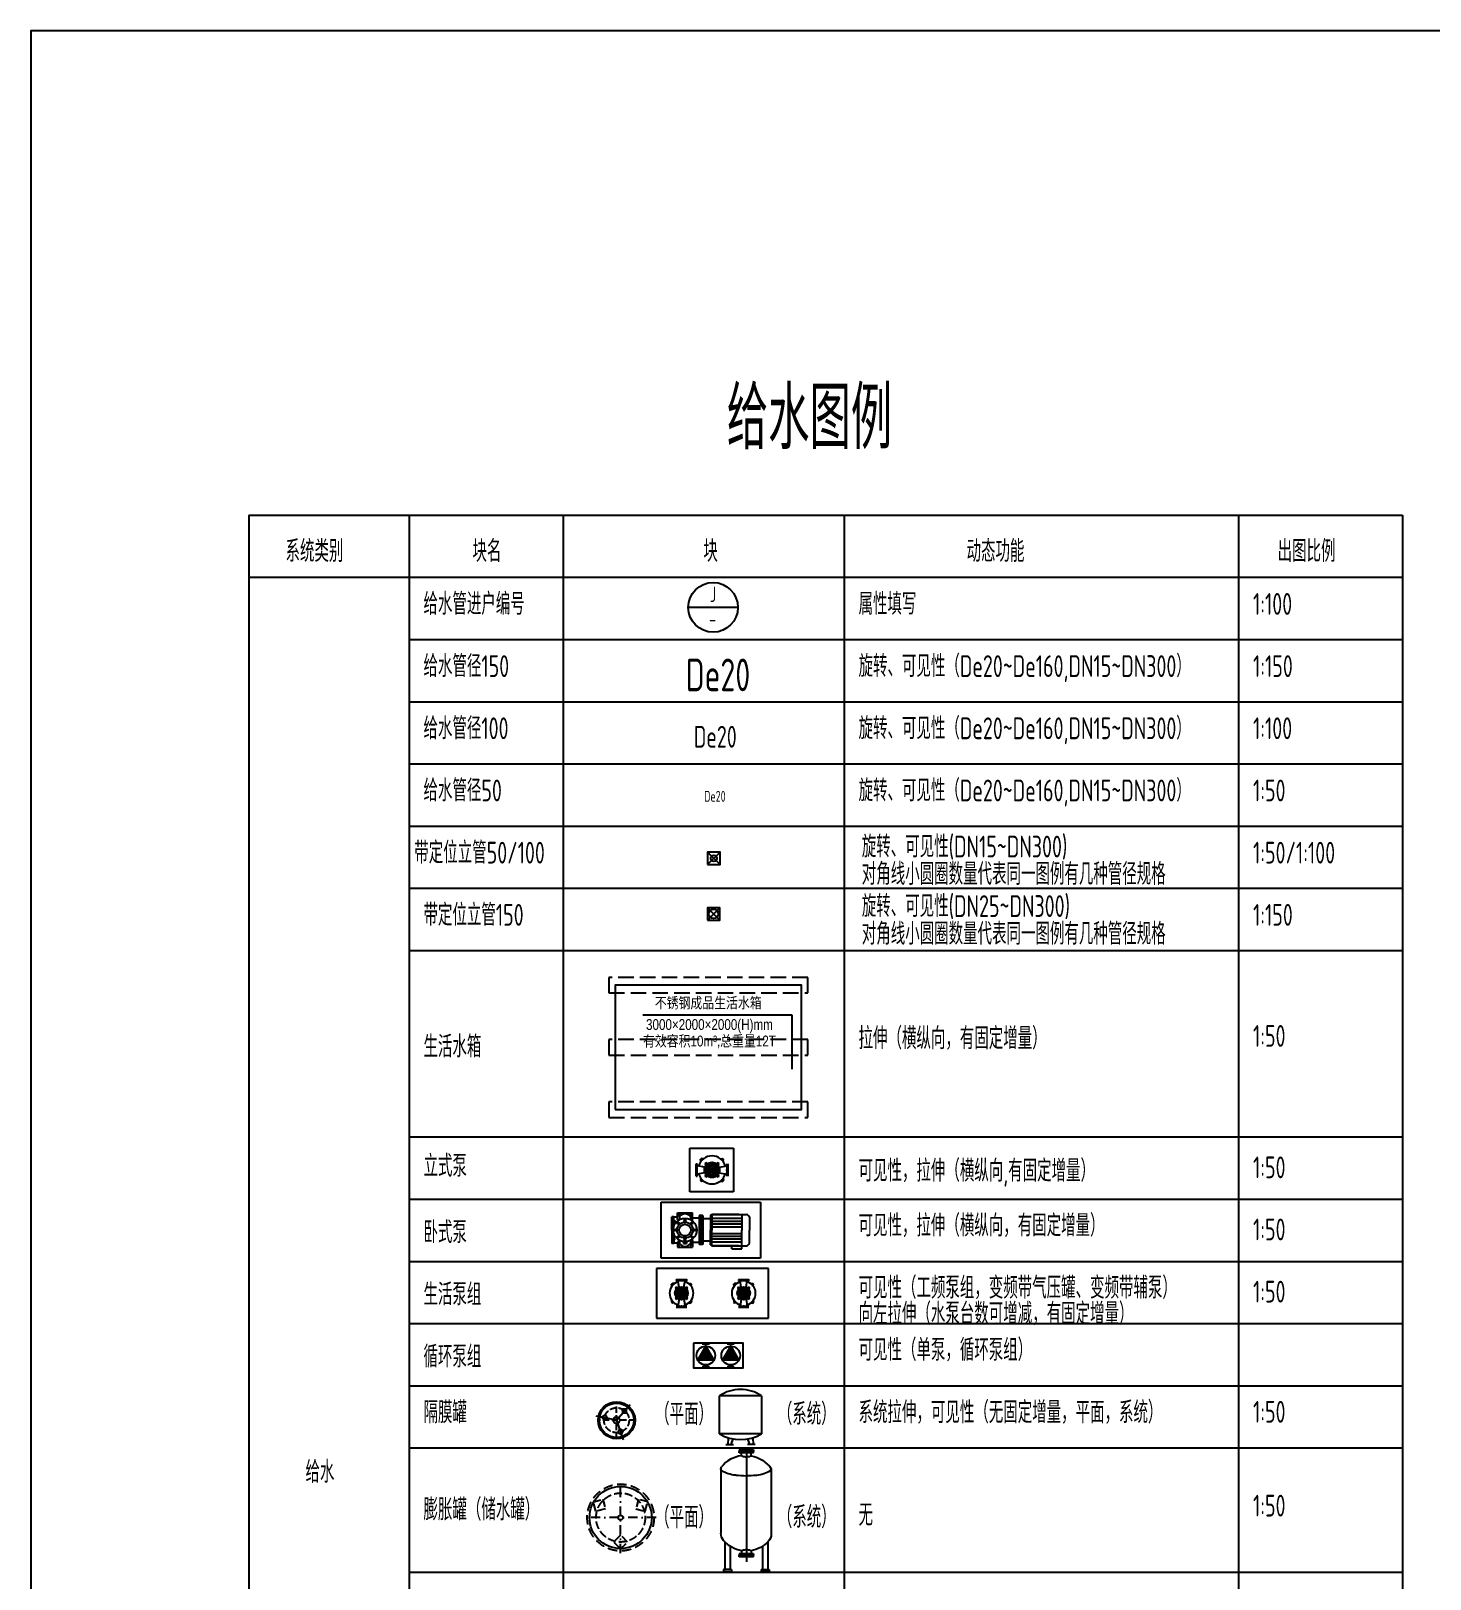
# Model space of a CAD drawing. Extents: x -84241 to 2571207, y -257003 to 1687411.
# Drawn here: x 25843 to 48348, y 1 to 24895 of the extents above; entities that cross this region are included whole.
import ezdxf
from ezdxf.enums import TextEntityAlignment as Align

# ---------------------------------------------------------------- set-up
doc = ezdxf.new("R2010")
doc.units = 0
doc.header["$LTSCALE"] = 1000
for name, pattern in [('CENTER2', [1.125, 0.75, -0.125, 0.125, -0.125]), ('DASH', [0.35, 0.25, -0.1]), ('DASHDOT', [1, 0.5, -0.25, 0, -0.25]), ('DASHED', [0.75, 0.5, -0.25])]:
    doc.linetypes.add(name, pattern=pattern)
doc.layers.get('0').update_dxf_attribs({"linetype": 'CONTINUOUS'})
doc.layers.get('Defpoints').update_dxf_attribs({"linetype": 'CONTINUOUS'})
doc.layers.add('20200618更新内容', color=1, linetype='CONTINUOUS', plot=False)
for name, color, linetype in [('W-EQPM', 40, 'CONTINUOUS'), ('W-NOTE', 40, 'CONTINUOUS'), ('W-NOTE-NAME', 40, 'CONTINUOUS'), ('W-WSUP-DIMS', 41, 'CONTINUOUS'), ('W-WSUP-EQPM', 40, 'CONTINUOUS'), ('W-WSUP-HOTI-PIPE', 2, 'CONTINUOUS'), ('W-WSUP-NOTE', 40, 'CONTINUOUS')]:
    doc.layers.add(name, color=color, linetype=linetype)
doc.styles.add('TH-STYLE1', font='', dxfattribs={"width": 0.8})
doc.styles.add('TH-STYLE3', font='tssdeng.shx', dxfattribs={"width": 0.7, "bigfont": 'tssdchn.shx'})
doc.styles.get('TH-STYLE1').set_extended_font_data('华文仿宋')
pattern_1 = [(90, (-657962.705, -679258.226), (-33.75, -4e-11), []), (180, (-657962.705, -679258.226), (4e-11, -33.75), [])]

# ---------------------------------------------------------------- blocks, each defined once
blk = doc.blocks.new('*U228')
at = {"layer": 'W-WSUP-DIMS', "style": 'TH-STYLE3', "width": 0.7}
blk.add_text('De20', height=350, dxfattribs=at).set_placement((41, 23))
blk = doc.blocks.new('*U230')
at = {"layer": 'W-WSUP-DIMS', "style": 'TH-STYLE3', "width": 0.7}
blk.add_text('De20', height=175, dxfattribs=at).set_placement((41, 23))
blk = doc.blocks.new('*U301')
for p, q in [((-340, 61), (-340, 672)), ((340, 672), (-340, 672)), ((340, 672), (340, 61)), ((340, 61), (-340, 61)), ((-236, -111), (-113, -111)), ((-196, -1), (-205, -111)), ((-148, -111), (-116, -19)), ((236, -111), (113, -111)), ((148, -111), (116, -19)), ((196, -1), (205, -111))]:
    blk.add_line(p, q)
for centre, radius, start, end in [((0, 160), 615, 56.4318, 123.5682), ((0, 657), 686, 240.3029, 299.6971)]:
    blk.add_arc(centre, radius, start, end)
blk = doc.blocks.new('*U321')
at = {"linetype": 'Continuous'}
h = blk.add_hatch(dxfattribs=at)
h.set_pattern_fill('NET', color=8, scale=270, angle=-270, style=0)
h.set_pattern_definition(pattern_1)
edge = h.paths.add_edge_path()
edge.add_arc((305, 50), 122, 0, 360)
for p, q in [((-50, 400), (650, 400)), ((-50, -300), (-50, 400)), ((650, 400), (650, -300)), ((650, -300), (-50, -300))]:
    blk.add_line(p, q)
at = {"color": 7, "linetype": 'Continuous'}
for p, q in [((50, 148), (66, 148)), ((50, -48), (50, 148)), ((50, -48), (50, 148)), ((66, -48), (66, 148)), ((66, -48), (66, 148)), ((192, 95), (66, 117)), ((192, 5), (66, -17)), ((134, 235), (120, 221)), ((134, 235), (120, 221)), ((125, 185), (120, 221)), ((125, 185), (120, 221)), ((133, 226), (129, 222)), ((133, 226), (129, 222)), ((129, 222), (130, 216)), ((129, 222), (130, 216)), ((130, 216), (136, 215)), ((130, 216), (136, 215)), ((138, 224), (133, 226)), ((138, 224), (133, 226)), ((170, 230), (134, 235)), ((170, 230), (134, 235)), ((136, 215), (140, 219)), ((136, 215), (140, 219)), ((140, 219), (138, 224)), ((140, 219), (138, 224)), ((208, 162), (193, 147)), ((208, 162), (193, 147)), ((193, 147), (206, 121)), ((193, 147), (206, 121)), ((206, 152), (202, 148)), ((206, 152), (202, 148)), ((202, 148), (204, 143)), ((202, 148), (204, 143)), ((204, 143), (209, 141)), ((204, 143), (209, 141)), ((212, 151), (206, 152)), ((212, 151), (206, 152)), ((234, 149), (208, 162)), ((234, 149), (208, 162)), ((209, 141), (213, 145)), ((209, 141), (213, 145)), ((213, 145), (212, 151)), ((213, 145), (212, 151)), ((402, 162), (375, 149)), ((402, 162), (375, 149)), ((398, 151), (396, 146)), ((398, 151), (396, 146)), ((396, 146), (400, 141)), ((396, 146), (400, 141)), ((403, 153), (398, 151)), ((403, 153), (398, 151)), ((400, 141), (406, 143)), ((400, 141), (406, 143)), ((416, 147), (402, 162)), ((416, 147), (402, 162)), ((407, 148), (403, 153)), ((407, 148), (403, 153)), ((404, 121), (416, 147)), ((404, 121), (416, 147)), ((406, 143), (407, 148)), ((406, 143), (407, 148)), ((418, 95), (549, 117)), ((418, 5), (549, -17)), ((440, 230), (475, 235)), ((440, 230), (475, 235)), ((471, 225), (470, 219)), ((471, 225), (470, 219)), ((470, 219), (474, 215)), ((470, 219), (474, 215)), ((477, 226), (471, 225)), ((477, 226), (471, 225)), ((474, 215), (479, 217)), ((474, 215), (479, 217)), ((490, 221), (475, 235)), ((490, 221), (475, 235)), ((481, 222), (477, 226)), ((481, 222), (477, 226)), ((479, 217), (481, 222)), ((479, 217), (481, 222)), ((485, 185), (490, 221)), ((485, 185), (490, 221)), ((541, 133), (541, 117)), ((541, 133), (549, 133)), ((541, 133), (549, 133)), ((541, 133), (541, 117)), ((541, 128), (549, 128)), ((541, 128), (549, 128)), ((541, 122), (549, 122)), ((541, 122), (549, 122)), ((541, 117), (549, 117)), ((541, 117), (549, 117)), ((541, 105), (549, 105)), ((541, 105), (541, 90)), ((541, 105), (541, 90)), ((541, 105), (549, 105)), ((541, 101), (549, 101)), ((541, 101), (549, 101)), ((541, 94), (549, 94)), ((541, 94), (549, 94)), ((541, 90), (549, 90)), ((541, 90), (549, 90)), ((541, 58), (549, 58)), ((541, 42), (541, 58)), ((541, 42), (541, 58)), ((541, 58), (549, 58)), ((541, 53), (549, 53)), ((541, 53), (549, 53)), ((541, 47), (549, 47)), ((541, 47), (549, 47)), ((541, 42), (549, 42)), ((541, 42), (549, 42)), ((541, -5), (541, 10)), ((541, 10), (549, 10)), ((541, 10), (549, 10)), ((541, -5), (541, 10)), ((541, 6), (549, 6)), ((541, 6), (549, 6)), ((549, -48), (549, 148)), ((549, -48), (549, 148)), ((565, -48), (565, 148)), ((565, -48), (565, 148)), ((50, -48), (66, -48)), ((125, -85), (120, -121)), ((125, -85), (120, -121)), ((120, -121), (134, -135)), ((120, -121), (134, -135)), ((130, -117), (129, -122)), ((130, -117), (129, -122)), ((129, -122), (133, -126)), ((129, -122), (133, -126)), ((136, -115), (130, -117)), ((136, -115), (130, -117)), ((133, -126), (138, -125)), ((133, -126), (138, -125)), ((170, -130), (134, -135)), ((170, -130), (134, -135)), ((140, -119), (136, -115)), ((140, -119), (136, -115)), ((138, -125), (140, -119)), ((138, -125), (140, -119)), ((206, -21), (193, -47)), ((206, -21), (193, -47)), ((193, -47), (208, -62)), ((193, -47), (208, -62)), ((204, -43), (202, -48)), ((204, -43), (202, -48)), ((202, -48), (206, -53)), ((202, -48), (206, -53)), ((209, -41), (204, -43)), ((209, -41), (204, -43)), ((206, -53), (212, -51)), ((206, -53), (212, -51)), ((208, -62), (234, -49)), ((208, -62), (234, -49)), ((213, -46), (209, -41)), ((213, -46), (209, -41)), ((212, -51), (213, -46)), ((212, -51), (213, -46)), ((375, -49), (402, -62)), ((375, -49), (402, -62)), ((400, -41), (396, -45)), ((400, -41), (396, -45)), ((396, -45), (398, -51)), ((396, -45), (398, -51)), ((398, -51), (403, -52)), ((398, -51), (403, -52)), ((406, -43), (400, -41)), ((406, -43), (400, -41)), ((402, -62), (416, -47)), ((402, -62), (416, -47)), ((403, -52), (407, -48)), ((403, -52), (407, -48)), ((416, -47), (404, -21)), ((416, -47), (404, -21)), ((407, -48), (406, -43)), ((407, -48), (406, -43)), ((440, -130), (475, -135)), ((440, -130), (475, -135)), ((474, -115), (470, -119)), ((474, -115), (470, -119)), ((470, -119), (471, -124)), ((470, -119), (471, -124)), ((471, -124), (477, -126)), ((471, -124), (477, -126)), ((479, -116), (474, -115)), ((479, -116), (474, -115)), ((475, -135), (490, -121)), ((475, -135), (490, -121)), ((477, -126), (481, -122)), ((477, -126), (481, -122)), ((481, -122), (479, -116)), ((481, -122), (479, -116)), ((485, -85), (490, -121)), ((485, -85), (490, -121)), ((541, -1), (549, -1)), ((541, -1), (549, -1)), ((541, -5), (549, -5)), ((541, -5), (549, -5)), ((541, -17), (549, -17)), ((541, -33), (541, -17)), ((541, -33), (541, -17)), ((541, -17), (549, -17)), ((541, -22), (549, -22)), ((541, -22), (549, -22)), ((541, -28), (549, -28)), ((541, -28), (549, -28)), ((541, -33), (549, -33)), ((541, -33), (549, -33))]:
    blk.add_line(p, q, dxfattribs=at)
for centre, radius in [((134, 220), 4.96), ((134, 220), 4.96), ((134, 220), 3.24), ((134, 220), 3.24), ((305, 50), 122), ((305, 50), 122), ((208, 147), 4.96), ((208, 147), 4.96), ((208, 147), 3.24), ((208, 147), 3.24), ((402, 147), 4.96), ((402, 147), 4.96), ((402, 147), 3.24), ((402, 147), 3.24), ((475, 221), 4.96), ((475, 221), 4.96), ((475, 221), 3.24), ((475, 221), 3.24), ((134, -121), 4.96), ((134, -121), 4.96), ((134, -121), 3.24), ((134, -121), 3.24), ((208, -47), 4.96), ((208, -47), 4.96), ((208, -47), 3.24), ((208, -47), 3.24), ((402, -47), 4.96), ((402, -47), 4.96), ((402, -47), 3.24), ((402, -47), 3.24), ((475, -120), 4.96), ((475, -120), 4.96), ((475, -120), 3.24), ((475, -120), 3.24)]:
    blk.add_circle(centre, radius, dxfattribs=at)
for start, end in [(16.0561, 163.7571), (16.0561, 163.7571), (196.2466, 343.9439), (196.2466, 343.9439)]:
    blk.add_arc((305, 50), 225, start, end, dxfattribs=at)
blk = doc.blocks.new('给水进户管编号')
at = {"layer": 'W-WSUP-EQPM'}
blk.add_circle((0, 400), 400, dxfattribs=at)
at = {"layer": 'W-WSUP-NOTE'}
blk.add_line((400, 400), (-400, 400), dxfattribs=at)
at = {"layer": 'W-WSUP-NOTE', "style": 'TH-STYLE3', "width": 0.7}
blk.add_text('J', height=250, dxfattribs=at).set_placement((0, 609), align=Align.MIDDLE)
at = {"layer": 'W-WSUP-NOTE', "style": 'TH-STYLE3', "width": 0.7, "flags": 8}
blk.add_attdef('-', text='', height=250, dxfattribs=at).set_placement((-8, 88), align=Align.CENTER)
blk = doc.blocks.new('1')
for p, q in [((-109026, -92421), (-109026, -92311)), ((-109026, -92311), (-108783, -92311)), ((-108912, -92311), (-108912, -92326)), ((-108897, -92326), (-108897, -92311)), ((-108783, -92421), (-108783, -92311)), ((-108676, -92354), (-108676, -92819)), ((-108648, -92354), (-108676, -92354)), ((-108648, -92354), (-108648, -92819)), ((-108620, -92354), (-108648, -92354)), ((-108620, -92354), (-108620, -92819)), ((-108494, -92346), (-108474, -92334)), ((-108494, -92346), (-108494, -92586)), ((-108474, -92334), (-107914, -92334)), ((-108041, -92334), (-108474, -92334)), ((-108474, -92334), (-108474, -92586)), ((-107991, -92334), (-107991, -92586)), ((-109083, -92373), (-109115, -92373)), ((-109115, -92586), (-109115, -92373)), ((-109115, -92586), (-109115, -92800)), ((-109083, -92529), (-109083, -92373)), ((-109083, -92376), (-109026, -92376)), ((-109083, -92427), (-109073, -92427)), ((-109083, -92437), (-109067, -92437)), ((-109083, -92446), (-109067, -92446)), ((-109083, -92457), (-109073, -92457)), ((-109073, -92427), (-109073, -92457)), ((-109067, -92437), (-109067, -92446)), ((-109026, -92421), (-108992, -92421)), ((-108992, -92376), (-108992, -92421)), ((-108821, -92370), (-108786, -92370)), ((-108817, -92376), (-108817, -92421)), ((-108807, -92370), (-108807, -92426)), ((-108786, -92441), (-108786, -92370)), ((-108786, -92421), (-108783, -92421)), ((-108783, -92390), (-108676, -92390)), ((-108494, -92406), (-108620, -92406)), ((-108494, -92826), (-108494, -92586)), ((-108474, -92394), (-107991, -92394)), ((-108474, -92444), (-107991, -92444)), ((-108474, -92486), (-107991, -92486)), ((-108474, -92534), (-107991, -92534)), ((-108474, -92838), (-108474, -92586)), ((-107991, -92889), (-107991, -92586)), ((-107868, -92376), (-107868, -92586)), ((-107868, -92796), (-107868, -92586)), ((-109083, -92800), (-109115, -92800)), ((-109083, -92644), (-109083, -92800)), ((-109083, -92716), (-109073, -92716)), ((-109083, -92727), (-109067, -92727)), ((-109083, -92736), (-109067, -92736)), ((-109083, -92746), (-109073, -92746)), ((-109026, -92796), (-109083, -92796)), ((-109073, -92746), (-109073, -92716)), ((-109067, -92736), (-109067, -92727)), ((-108992, -92774), (-109026, -92774)), ((-109026, -92774), (-109026, -92862)), ((-108992, -92752), (-108992, -92796)), ((-108927, -92773), (-108927, -92804)), ((-108927, -92804), (-108882, -92804)), ((-108913, -92778), (-108918, -92788)), ((-108918, -92788), (-108913, -92799)), ((-108913, -92778), (-108897, -92778)), ((-108913, -92799), (-108897, -92799)), ((-108912, -92852), (-108912, -92852)), ((-108912, -92862), (-108912, -92852)), ((-108905, -92775), (-108905, -92801)), ((-108897, -92778), (-108892, -92788)), ((-108892, -92788), (-108897, -92799)), ((-108897, -92852), (-108897, -92862)), ((-108882, -92773), (-108882, -92804)), ((-108820, -92802), (-108786, -92802)), ((-108817, -92752), (-108817, -92796)), ((-108807, -92747), (-108807, -92802)), ((-108786, -92802), (-108786, -92732)), ((-108786, -92752), (-108783, -92752)), ((-108786, -92752), (-108783, -92752)), ((-108783, -92752), (-108783, -92862)), ((-108783, -92783), (-108676, -92783)), ((-108648, -92819), (-108676, -92819)), ((-108620, -92819), (-108648, -92819)), ((-108494, -92766), (-108620, -92766)), ((-108494, -92826), (-108474, -92838)), ((-108474, -92639), (-107991, -92639)), ((-108474, -92686), (-107991, -92686)), ((-108474, -92729), (-107991, -92729)), ((-108474, -92778), (-107991, -92778)), ((-108041, -92838), (-108474, -92838)), ((-108474, -92838), (-107914, -92838)), ((-108154, -92889), (-108154, -92838)), ((-109026, -92862), (-108783, -92862)), ((-108897, -92862), (-108912, -92862)), ((-108154, -92889), (-107991, -92889)), ((-107991, -92882), (-107991, -92882))]:
    blk.add_line(p, q)
for centre, radius in [((-108995, -92350), 10.5), ((-108815, -92350), 10.5), ((-108905, -92586), 188), ((-109062, -92586), 13.5), ((-108905, -92586), 128), ((-109016, -92475), 13.5), ((-108905, -92586), 93.8), ((-108905, -92429), 13.5), ((-108793, -92475), 13.5), ((-108747, -92586), 13.5), ((-109016, -92698), 13.5), ((-108995, -92823), 10.5), ((-108905, -92695), 13.5), ((-108905, -92744), 13.5), ((-108905, -92788), 13.2), ((-108815, -92823), 10.5), ((-108793, -92698), 13.5)]:
    blk.add_circle(centre, radius)
for centre, radius, start, end in [((-108905, -92426), 101, 29.7336, 150.2664), ((-107933, -92401), 68.8, 20.6629, 74.4968), ((-108905, -92756), 96.2, 204.4837, 335.5163), ((-107933, -92772), 68.8, 285.5032, 339.3371)]:
    blk.add_arc(centre, radius, start, end)
blk = doc.blocks.new('*U233')
for p, q in [((-90148, -91092), (-88548, -91092)), ((-90148, -91992), (-90148, -91092)), ((-88548, -91092), (-88548, -91992)), ((-88548, -91992), (-90148, -91992))]:
    blk.add_line(p, q)
at = {"linetype": 'CENTER2'}
blk.add_blockref('1', (19141, 1045), dxfattribs=at)
blk = doc.blocks.new('*U193')
at = {"layer": 'W-NOTE'}
blk.add_lwpolyline([(0, 0), (1074, 0), (1074, 821), (0, 821)], close=True, dxfattribs=at)
blk = doc.blocks.new('*U229')
at = {"layer": 'W-WSUP-DIMS', "style": 'TH-STYLE3', "width": 0.7}
blk.add_text('De20', height=525, dxfattribs=at).set_placement((515, 135))
blk = doc.blocks.new('*U232')
at = {"layer": 'W-EQPM', "linetype": 'DASH'}
for points in [[(-100, -125), (3100, -125), (3100, 125), (-100, 125)], [(-100, -1125), (3100, -1125), (3100, -875), (-100, -875)], [(-100, -2125), (3100, -2125), (3100, -1875), (-100, -1875)], [(-100, -2125), (3100, -2125), (3100, -1875), (-100, -1875)]]:
    blk.add_lwpolyline(points, close=True, dxfattribs=at)
at = {"layer": 'W-EQPM'}
blk.add_lwpolyline([(0, -2000), (3000, -2000), (3000, 0), (0, 0)], close=True, dxfattribs=at)
blk = doc.blocks.new('*U300')
at = {"color": 8, "linetype": 'DASH', "ltscale": 0.4}
for p, q in [((23, -20), (23, 583)), ((325, 281), (-279, 281))]:
    blk.add_line(p, q, dxfattribs=at)
for p, q in [((23, 281), (242, 534)), ((23, 281), (-304, 348)), ((-213, 330), (-159, 366)), ((-177, 275), (-213, 330)), ((-123, 311), (-177, 275)), ((-159, 366), (-123, 311)), ((23, 281), (129, -35)), ((181, 463), (116, 459)), ((116, 459), (120, 394)), ((120, 394), (185, 398)), ((185, 398), (181, 463)), ((70, 140), (41, 82)), ((41, 82), (100, 53)), ((129, 111), (70, 140)), ((100, 53), (129, 111))]:
    blk.add_line(p, q)
for radius in [298, 276, 54.2]:
    blk.add_circle((23, 281), radius)
blk.add_circle((23, 281), 201, dxfattribs=at)
blk = doc.blocks.new('*U322')
at = {"linetype": 'Continuous'}
h = blk.add_hatch(dxfattribs=at)
h.set_pattern_fill('NET', color=8, scale=270, angle=-270, style=0)
h.set_pattern_definition(pattern_1)
edge = h.paths.add_edge_path()
edge.add_arc((305, 50), 122, 0, 360)
at = {"color": 7, "linetype": 'Continuous'}
for p, q in [((50, 148), (66, 148)), ((50, -48), (50, 148)), ((50, -48), (50, 148)), ((66, -48), (66, 148)), ((66, -48), (66, 148)), ((192, 95), (66, 117)), ((192, 5), (66, -17)), ((134, 235), (120, 221)), ((134, 235), (120, 221)), ((125, 185), (120, 221)), ((125, 185), (120, 221)), ((133, 226), (129, 222)), ((133, 226), (129, 222)), ((129, 222), (130, 216)), ((129, 222), (130, 216)), ((130, 216), (136, 215)), ((130, 216), (136, 215)), ((138, 224), (133, 226)), ((138, 224), (133, 226)), ((170, 230), (134, 235)), ((170, 230), (134, 235)), ((136, 215), (140, 219)), ((136, 215), (140, 219)), ((140, 219), (138, 224)), ((140, 219), (138, 224)), ((208, 162), (193, 147)), ((208, 162), (193, 147)), ((193, 147), (206, 121)), ((193, 147), (206, 121)), ((206, 152), (202, 148)), ((206, 152), (202, 148)), ((202, 148), (204, 143)), ((202, 148), (204, 143)), ((204, 143), (209, 141)), ((204, 143), (209, 141)), ((212, 151), (206, 152)), ((212, 151), (206, 152)), ((234, 149), (208, 162)), ((234, 149), (208, 162)), ((209, 141), (213, 145)), ((209, 141), (213, 145)), ((213, 145), (212, 151)), ((213, 145), (212, 151)), ((402, 162), (375, 149)), ((402, 162), (375, 149)), ((398, 151), (396, 146)), ((398, 151), (396, 146)), ((396, 146), (400, 141)), ((396, 146), (400, 141)), ((403, 153), (398, 151)), ((403, 153), (398, 151)), ((400, 141), (406, 143)), ((400, 141), (406, 143)), ((416, 147), (402, 162)), ((416, 147), (402, 162)), ((407, 148), (403, 153)), ((407, 148), (403, 153)), ((404, 121), (416, 147)), ((404, 121), (416, 147)), ((406, 143), (407, 148)), ((406, 143), (407, 148)), ((418, 95), (549, 117)), ((418, 5), (549, -17)), ((440, 230), (475, 235)), ((440, 230), (475, 235)), ((471, 225), (470, 219)), ((471, 225), (470, 219)), ((470, 219), (474, 215)), ((470, 219), (474, 215)), ((477, 226), (471, 225)), ((477, 226), (471, 225)), ((474, 215), (479, 217)), ((474, 215), (479, 217)), ((490, 221), (475, 235)), ((490, 221), (475, 235)), ((481, 222), (477, 226)), ((481, 222), (477, 226)), ((479, 217), (481, 222)), ((479, 217), (481, 222)), ((485, 185), (490, 221)), ((485, 185), (490, 221)), ((541, 133), (541, 117)), ((541, 133), (549, 133)), ((541, 133), (549, 133)), ((541, 133), (541, 117)), ((541, 128), (549, 128)), ((541, 128), (549, 128)), ((541, 122), (549, 122)), ((541, 122), (549, 122)), ((541, 117), (549, 117)), ((541, 117), (549, 117)), ((541, 105), (549, 105)), ((541, 105), (541, 90)), ((541, 105), (541, 90)), ((541, 105), (549, 105)), ((541, 101), (549, 101)), ((541, 101), (549, 101)), ((541, 94), (549, 94)), ((541, 94), (549, 94)), ((541, 90), (549, 90)), ((541, 90), (549, 90)), ((541, 58), (549, 58)), ((541, 42), (541, 58)), ((541, 42), (541, 58)), ((541, 58), (549, 58)), ((541, 53), (549, 53)), ((541, 53), (549, 53)), ((541, 47), (549, 47)), ((541, 47), (549, 47)), ((541, 42), (549, 42)), ((541, 42), (549, 42)), ((541, -5), (541, 10)), ((541, 10), (549, 10)), ((541, 10), (549, 10)), ((541, -5), (541, 10)), ((541, 6), (549, 6)), ((541, 6), (549, 6)), ((549, -48), (549, 148)), ((549, -48), (549, 148)), ((565, -48), (565, 148)), ((565, -48), (565, 148)), ((50, -48), (66, -48)), ((125, -85), (120, -121)), ((125, -85), (120, -121)), ((120, -121), (134, -135)), ((120, -121), (134, -135)), ((130, -117), (129, -122)), ((130, -117), (129, -122)), ((129, -122), (133, -126)), ((129, -122), (133, -126)), ((136, -115), (130, -117)), ((136, -115), (130, -117)), ((133, -126), (138, -125)), ((133, -126), (138, -125)), ((170, -130), (134, -135)), ((170, -130), (134, -135)), ((140, -119), (136, -115)), ((140, -119), (136, -115)), ((138, -125), (140, -119)), ((138, -125), (140, -119)), ((206, -21), (193, -47)), ((206, -21), (193, -47)), ((193, -47), (208, -62)), ((193, -47), (208, -62)), ((204, -43), (202, -48)), ((204, -43), (202, -48)), ((202, -48), (206, -53)), ((202, -48), (206, -53)), ((209, -41), (204, -43)), ((209, -41), (204, -43)), ((206, -53), (212, -51)), ((206, -53), (212, -51)), ((208, -62), (234, -49)), ((208, -62), (234, -49)), ((213, -46), (209, -41)), ((213, -46), (209, -41)), ((212, -51), (213, -46)), ((212, -51), (213, -46)), ((375, -49), (402, -62)), ((375, -49), (402, -62)), ((400, -41), (396, -45)), ((400, -41), (396, -45)), ((396, -45), (398, -51)), ((396, -45), (398, -51)), ((398, -51), (403, -52)), ((398, -51), (403, -52)), ((406, -43), (400, -41)), ((406, -43), (400, -41)), ((402, -62), (416, -47)), ((402, -62), (416, -47)), ((403, -52), (407, -48)), ((403, -52), (407, -48)), ((416, -47), (404, -21)), ((416, -47), (404, -21)), ((407, -48), (406, -43)), ((407, -48), (406, -43)), ((440, -130), (475, -135)), ((440, -130), (475, -135)), ((474, -115), (470, -119)), ((474, -115), (470, -119)), ((470, -119), (471, -124)), ((470, -119), (471, -124)), ((471, -124), (477, -126)), ((471, -124), (477, -126)), ((479, -116), (474, -115)), ((479, -116), (474, -115)), ((475, -135), (490, -121)), ((475, -135), (490, -121)), ((477, -126), (481, -122)), ((477, -126), (481, -122)), ((481, -122), (479, -116)), ((481, -122), (479, -116)), ((485, -85), (490, -121)), ((485, -85), (490, -121)), ((541, -1), (549, -1)), ((541, -1), (549, -1)), ((541, -5), (549, -5)), ((541, -5), (549, -5)), ((541, -17), (549, -17)), ((541, -33), (541, -17)), ((541, -33), (541, -17)), ((541, -17), (549, -17)), ((541, -22), (549, -22)), ((541, -22), (549, -22)), ((541, -28), (549, -28)), ((541, -28), (549, -28)), ((541, -33), (549, -33)), ((541, -33), (549, -33))]:
    blk.add_line(p, q, dxfattribs=at)
for centre, radius in [((134, 220), 4.96), ((134, 220), 4.96), ((134, 220), 3.24), ((134, 220), 3.24), ((305, 50), 122), ((305, 50), 122), ((208, 147), 4.96), ((208, 147), 4.96), ((208, 147), 3.24), ((208, 147), 3.24), ((402, 147), 4.96), ((402, 147), 4.96), ((402, 147), 3.24), ((402, 147), 3.24), ((475, 221), 4.96), ((475, 221), 4.96), ((475, 221), 3.24), ((475, 221), 3.24), ((134, -121), 4.96), ((134, -121), 4.96), ((134, -121), 3.24), ((134, -121), 3.24), ((208, -47), 4.96), ((208, -47), 4.96), ((208, -47), 3.24), ((208, -47), 3.24), ((402, -47), 4.96), ((402, -47), 4.96), ((402, -47), 3.24), ((402, -47), 3.24), ((475, -120), 4.96), ((475, -120), 4.96), ((475, -120), 3.24), ((475, -120), 3.24)]:
    blk.add_circle(centre, radius, dxfattribs=at)
for start, end in [(16.0561, 163.7571), (16.0561, 163.7571), (196.2466, 343.9439), (196.2466, 343.9439)]:
    blk.add_arc((305, 50), 225, start, end, dxfattribs=at)
blk = doc.blocks.new('*U361')
at = {"layer": 'W-WSUP-EQPM'}
for p, q in [((22286, 7848), (20486, 7848)), ((20486, 7848), (20486, 7048)), ((22286, 7048), (22286, 7848)), ((20486, 7048), (22286, 7048))]:
    blk.add_line(p, q, dxfattribs=at)
at = {"xscale": 0.8571428571428571, "yscale": 0.8571428571428571, "zscale": 0.8571428571428571, "rotation": 270}
for p in [(20843, 7709), (21843, 7709)]:
    blk.add_blockref('*U322', p, dxfattribs=at)
blk = doc.blocks.new('循环泵')
at = {"ltscale": 5}
blk.add_hatch(color=0, dxfattribs=at).paths.add_polyline_path([(0, -180), (-156, 90), (156, 90)])
for p, q in [((-69, 220), (69, 220)), ((-69, -220), (69, -220))]:
    blk.add_line(p, q)
at = {"lineweight": 25, "ltscale": 5}
for p, q in [((0, 180), (0, 220)), ((0, -180), (0, -220))]:
    blk.add_line(p, q, dxfattribs=at)
at = {"color": 0, "lineweight": 25, "ltscale": 5}
blk.add_lwpolyline([(0, -180), (-156, 90), (156, 90)], close=True, dxfattribs=at)
at = {"lineweight": 25, "ltscale": 5}
blk.add_circle((0, 0), 180, dxfattribs=at)
blk = doc.blocks.new('*U325')
at = {"layer": 'W-WSUP-EQPM'}
blk.add_lwpolyline([(0, 400), (0, 0), (800, 0), (800, 400)], close=True, dxfattribs=at)
at = {"xscale": 0.8333333333333334, "yscale": 0.8333333333333334, "zscale": 0.8333333333333334, "rotation": 180}
for p in [(200, 200), (600, 200)]:
    blk.add_blockref('循环泵', p, dxfattribs=at)
blk = doc.blocks.new('膨胀罐平面')
at = {"layer": 'W-WSUP-EQPM', "color": 8, "linetype": 'DASHDOT', "ltscale": 0.3}
for p, q in [((0, -571), (0, 571)), ((572, 0), (-572, 0))]:
    blk.add_line(p, q, dxfattribs=at)
at = {"layer": 'W-WSUP-EQPM', "linetype": 'DASH', "ltscale": 0.5}
for p, q in [((-437, 253), (-285, 293)), ((-397, 100), (-437, 253)), ((-285, 293), (-245, 141)), ((285, 293), (245, 141)), ((437, 253), (285, 293)), ((397, 100), (437, 253)), ((-245, 141), (-397, 100)), ((245, 141), (397, 100)), ((0, -282), (-111, -394)), ((-111, -394), (0, -505)), ((111, -394), (0, -282)), ((0, -505), (111, -394))]:
    blk.add_line(p, q, dxfattribs=at)
at = {"layer": 'W-WSUP-EQPM', "linetype": 'DASHED', "ltscale": 0.3}
blk.add_circle((0, 0), 537, dxfattribs=at)
at = {"layer": 'W-WSUP-EQPM', "ltscale": 100}
for radius in [500, 37.5]:
    blk.add_circle((0, 0), radius, dxfattribs=at)
at = {"layer": 'W-WSUP-EQPM', "linetype": 'DASH', "ltscale": 0.5}
blk.add_circle((0, 0), 394, dxfattribs=at)
blk = doc.blocks.new('膨胀罐系统')
at = {"layer": 'W-WSUP-EQPM', "ltscale": 4}
for p, q in [((6096659, 983781), (6096373, 983781)), ((6096373, 983781), (6096373, 983751)), ((6096659, 983751), (6096373, 983751)), ((6096373, 983722), (6096373, 983751)), ((6096659, 983722), (6096373, 983722)), ((6096420, 983664), (6096420, 983722)), ((6096612, 983662), (6096612, 983722)), ((6096659, 983781), (6096659, 983751)), ((6096659, 983722), (6096659, 983751)), ((6096004, 983402), (6096004, 982106)), ((6097016, 983402), (6097016, 982075)), ((6096084, 981931), (6096084, 981379)), ((6096189, 981845), (6096189, 981379)), ((6096843, 981845), (6096843, 981379)), ((6096948, 981931), (6096948, 981379)), ((6096373, 981693), (6096373, 981664)), ((6096659, 981693), (6096373, 981693)), ((6096373, 981634), (6096373, 981664)), ((6096659, 981664), (6096373, 981664)), ((6096659, 981634), (6096373, 981634)), ((6096420, 981751), (6096420, 981693)), ((6096612, 981753), (6096612, 981693)), ((6096659, 981693), (6096659, 981664)), ((6096659, 981634), (6096659, 981664)), ((6096055, 981379), (6096055, 981339)), ((6096217, 981379), (6096055, 981379)), ((6096055, 981339), (6096217, 981339)), ((6096217, 981379), (6096217, 981339)), ((6096814, 981379), (6096814, 981339)), ((6096814, 981379), (6096976, 981379)), ((6096976, 981339), (6096814, 981339)), ((6096976, 981379), (6096976, 981339))]:
    blk.add_line(p, q, dxfattribs=at)
at = {"layer": 'W-WSUP-EQPM', "color": 8, "ltscale": 4}
blk.add_line((6096516, 983814), (6096516, 981531), dxfattribs=at)
at = {"layer": 'W-WSUP-EQPM', "ltscale": 4}
blk.add_ellipse((6096491, 983057), major_axis=(-297, 535), ratio=0.963024, start_param=-0.402909, end_param=0.401027, dxfattribs=at)
at = {"layer": 'W-WSUP-EQPM', "ltscale": 4, "extrusion": (0, 0, -1)}
for centre, major_axis, ratio, start_param, end_param in [((6096446, 983672), (-19.1, 19.1), 1, 4.607418, 5.195507), ((6096486, 983799), (-152, 45), 1, 4.60802, 4.792854), ((6096509, 983925), (34, 285), 1, 3.067634, 3.205073), ((6096512, 984053), (412, 50), 1, 1.520597, 1.63502), ((6096562, 983717), (53.2, 53.2), 1, 1.723276, 2.079476), ((6096599, 983669), (-10.4, 10.4), 1, 2.835621, 3.362377), ((6096510, 983058), (295, 536), 1, -0.33602, 0.469798), ((6096056, 983402), (37.6, -37.6), 0.988247, 2.356194, 3.086429), ((6096056, 983402), (50.2, 15.6), 1, 2.478505, 3.443048), ((6096270, 983711), (213, 371), 1, 2.89973, 3.226312), ((6096509, 983925), (277, 75), 1, 1.741336, 1.878775), ((6096749, 983711), (394, 167), 1, 1.365447, 1.692029), ((6096963, 983402), (9.9, 51.6), 1, 1.382182, 2.346726), ((6096414, 984213), (-932, 181), 1, 4.639102, 4.800367), ((6096510, 985017), (1245, 1245), 1, 2.356194, 2.474599), ((6096510, 985017), (-91, 1758), 1, 3.074689, 3.193093), ((6096605, 984213), (927, 208), 1, 1.51217, 1.673435), ((6096229, 982106), (-103, 201), 1, 4.471332, 5.183283), ((6096790, 982093), (-203, 99), 1, 2.689513, 3.448765), ((6096522, 982359), (368, 489), 1, 2.662486, 3.356137), ((6096509, 981490), (-23, 286), 1, -0.103615, 0.033825), ((6096509, 981490), (-282, 54), 1, 1.334766, 1.472205), ((6096512, 981362), (-383, 160), 1, 1.230983, 1.345406), ((6096510, 982359), (552, 264), 1, 1.205393, 1.851292), ((6096446, 981743), (19.1, 19.1), 1, 4.229271, 4.81736), ((6096486, 981616), (-46, 152), 1, -0.073675, 0.111158), ((6096562, 981698), (-68.1, 32.2), 1, 1.405468, 1.761668), ((6096599, 981746), (-10.4, 10.4), 1, 1.350012, 1.876768)]:
    blk.add_ellipse(centre, major_axis=major_axis, ratio=ratio, start_param=start_param, end_param=end_param, dxfattribs=at)
blk = doc.blocks.new('*U406')
blk.add_circle((0, 0), 50)
at = {"layer": 'Defpoints', "color": 8}
for p, q in [((-100, 100), (100, -100)), ((100, 100), (-100, -100))]:
    blk.add_line(p, q, dxfattribs=at)
blk.add_lwpolyline([(-100, -100), (100, -100), (100, 100), (-100, 100)], close=True, dxfattribs=at)
for centre in [(-80, 80), (-80, -80)]:
    blk.add_circle(centre, 3.43, dxfattribs=at)
blk = doc.blocks.new('*U353')
blk.add_circle((0, 0), 75)
at = {"layer": 'Defpoints', "color": 8}
for p, q in [((-100, 100), (100, -100)), ((100, 100), (-100, -100))]:
    blk.add_line(p, q, dxfattribs=at)
blk.add_lwpolyline([(-100, -100), (100, -100), (100, 100), (-100, 100)], close=True, dxfattribs=at)
for centre in [(-80, 80), (-80, -80)]:
    blk.add_circle(centre, 3.43, dxfattribs=at)

msp = doc.modelspace()

# ---------------------------------------------------------------- linework, layer by layer
for p, q in [((29348.3016, 17109.1701), (47904.5596, 17109.1701)), ((29348.3016, 17109.1701), (29348.3016, -27890.8299)), ((31925.3082, 17109.1701), (31925.3082, -27890.8299)), ((34404.3227, 17109.1701), (34404.3227, -27890.8299)), ((38923.3879, 17109.1701), (38923.3879, -27890.8299)), ((45268.0431, 17109.1701), (45268.0431, -27890.8299)), ((47904.5596, 17109.1701), (47904.5596, -27890.8299)), ((29348.3016, 16109.1701), (47904.5596, 16109.1701)), ((31925.3082, 15109.1701), (47904.5596, 15109.1701)), ((31925.3082, 14109.1701), (47904.5596, 14109.1701)), ((31925.3082, 13109.1701), (47904.5596, 13109.1701)), ((31925.3082, 12109.1701), (47904.5596, 12109.1701)), ((31925.3082, 11109.1701), (47904.5596, 11109.1701)), ((31925.3082, 10109.1701), (47904.5596, 10109.1701)), ((31925.3082, 7109.1701), (47904.5596, 7109.1701)), ((31925.3082, 6109.1701), (47904.5596, 6109.1701)), ((31925.3082, 5109.1701), (47904.5596, 5109.1701)), ((31925.3082, 4109.1701), (47904.5596, 4109.1701)), ((31925.3082, 3109.1701), (47904.5596, 3109.1701)), ((31925.3082, 2109.1701), (47904.5596, 2109.1701)), ((31925.3082, 109.1701), (47904.5596, 109.1701))]:
    msp.add_line(p, q)
at = {"layer": 'W-WSUP-NOTE'}
for p, q in [((35685.7046, 9071.7572), (38083.6418, 9071.7572)), ((38083.6418, 9071.7572), (38083.6418, 8201.0525))]:
    msp.add_line(p, q, dxfattribs=at)

# ---------------------------------------------------------------- block references
for name, p in [('*U406', (36826.7878, 11589.0623)), ('*U353', (36823.7188, 10696.7333)), ('*U321', (36492.7112, 6529.6192)), ('*U233', (126127.0311, 97153.5365)), ('*U325', (36498.5809, 3394.6928))]:
    msp.add_blockref(name, p)
at = {"layer": '20200618更新内容'}
msp.add_blockref('*U229', (35861.208, 14142.3128), dxfattribs=at)
at = {"layer": 'W-EQPM'}
for name, p in [('*U232', (35239.3909, 9549.8862)), ('*U361', (15421.1437, -2851.3123)), ('*U301', (37256.1754, 2273.4136)), ('*U300', (35239.324, 2273.4136))]:
    msp.add_blockref(name, p, dxfattribs=at)
at = {"layer": 'W-EQPM', "xscale": 0.8000000000465661, "yscale": 0.8000000000465661, "zscale": 0.8000000000465661}
msp.add_blockref('膨胀罐系统', (-4839862.1852, -784947.7371), dxfattribs=at)
at = {"layer": 'W-NOTE', "xscale": 100, "yscale": 100, "zscale": 100}
msp.add_blockref('*U193', (25842.8928, -57205.0415), dxfattribs=at)
at = {"layer": 'W-WSUP-DIMS'}
for name, p in [('*U228', (36463.9098, 13347.6976)), ('*U230', (36630.3726, 12476.1724))]:
    msp.add_blockref(name, p, dxfattribs=at)
at = {"layer": 'W-WSUP-EQPM'}
ref = msp.add_blockref('给水进户管编号', (36814.7686, 15226.1364), dxfattribs=at)
ref.add_attrib('-', '-', dxfattribs={"layer": 'W-WSUP-NOTE', "height": 250, "style": 'TH-STYLE3', "width": 0.7}).set_placement((36806.3472, 15313.653), align=Align.CENTER)
at = {"layer": 'W-WSUP-HOTI-PIPE'}
msp.add_blockref('膨胀罐平面', (35328.0269, 989.5375), dxfattribs=at)

# ---------------------------------------------------------------- texts
at = {"layer": 'W-NOTE', "style": 'TH-STYLE3', "width": 0.7}
for s, p in [('系统类别', (29937.8995, 16355.9135)), ('块名', (32944.0721, 16355.9135)), ('块', (36658.956, 16355.9135)), ('动态功能', (40892.1727, 16355.9135)), ('出图比例', (45895.9415, 16355.9135)), ('给水管进户编号', (32156.7416, 15506.283)), ('属性填写', (39154.8213, 15506.283)), ('1:100', (45499.4765, 15506.283)), ('给水管径150', (32156.7416, 14506.283)), ('旋转、可见性（De20~De160,DN15~DN300）', (39154.8213, 14506.283)), ('1:150', (45499.4765, 14506.283)), ('给水管径100', (32156.7416, 13506.283)), ('旋转、可见性（De20~De160,DN15~DN300）', (39154.8213, 13506.283)), ('1:100', (45499.4765, 13506.283)), ('给水管径50', (32156.7416, 12506.283)), ('旋转、可见性（De20~De160,DN15~DN300）', (39154.8213, 12506.283)), ('1:50', (45499.4765, 12506.283)), ('旋转、可见性(DN15~DN300)', (39207.0941, 11604.3142)), ('带定位立管50/100', (32009.6204, 11506.283)), ('1:50/1:100', (45499.4765, 11506.283)), ('对角线小圆圈数量代表同一图例有几种管径规格', (39207.0941, 11163.2385)), ('旋转、可见性(DN25~DN300)', (39207.0941, 10647.0472)), ('带定位立管150', (32156.7416, 10506.283)), ('1:150', (45499.4765, 10506.283)), ('对角线小圆圈数量代表同一图例有几种管径规格', (39207.0941, 10201.1952)), ('生活水箱', (32156.7416, 8388.0081)), ('拉伸（横纵向，有固定增量）', (39154.8213, 8521.0248)), ('1:50', (45499.4765, 8559.1085)), ('立式泵', (32156.7416, 6469.5565)), ('可见性，拉伸（横纵向,有固定增量）', (39154.8213, 6391.8871)), ('1:50', (45499.4765, 6445.5087)), ('卧式泵', (32156.7416, 5402.7133)), ('可见性，拉伸（横纵向，有固定增量）', (39154.8213, 5510.3654)), ('1:50', (45499.4765, 5446.9576)), ('生活泵组', (32156.7416, 4402.7133)), ('可见性（工频泵组，变频带气压罐、变频带辅泵）', (39154.8213, 4510.3654)), ('1:50', (45499.4765, 4446.9576)), ('向左拉伸（水泵台数可增减，有固定增量）', (39154.8213, 4091.3956)), ('循环泵组', (32156.7416, 3402.7133)), ('可见性（单泵，循环泵组）', (39154.8213, 3510.3654)), ('隔膜罐', (32156.7416, 2506.283)), ('（平面）', (35882.4938, 2475.762)), ('（系统）', (37856.3308, 2479.6009)), ('系统拉伸，可见性（无固定增量，平面，系统）', (39154.8213, 2506.283)), ('1:50', (45499.4765, 2514.9765)), ('给水', (30259.0978, 1548.5324)), ('膨胀罐（储水罐）', (32156.7416, 943.461)), ('1:50', (45499.4765, 1005.6796)), ('（平面）', (35882.4938, 817.7805)), ('（系统）', (37856.3308, 821.6194)), ('无', (39154.8213, 856.2151))]:
    msp.add_text(s, height=350, dxfattribs=at).set_placement(p)
at = {"layer": 'W-NOTE-NAME', "style": 'TH-STYLE3', "width": 0.7}
msp.add_text('给水图例  ', height=1000, dxfattribs=at).set_placement((37036.0705, 18171.6818))
at = {"layer": 'W-WSUP-NOTE', "style": 'TH-STYLE1', "width": 0.8}
for s, p in [('不锈钢成品生活水箱', (35877.9996, 9179.0304)), ('3000×2000×2000(H)mm', (35736.6078, 8829.8951)), ('有效容积10m³,总重量12T', (35687.6865, 8564.9065))]:
    msp.add_text(s, height=175, dxfattribs=at).set_placement(p)

doc.saveas('drawing.dxf')
